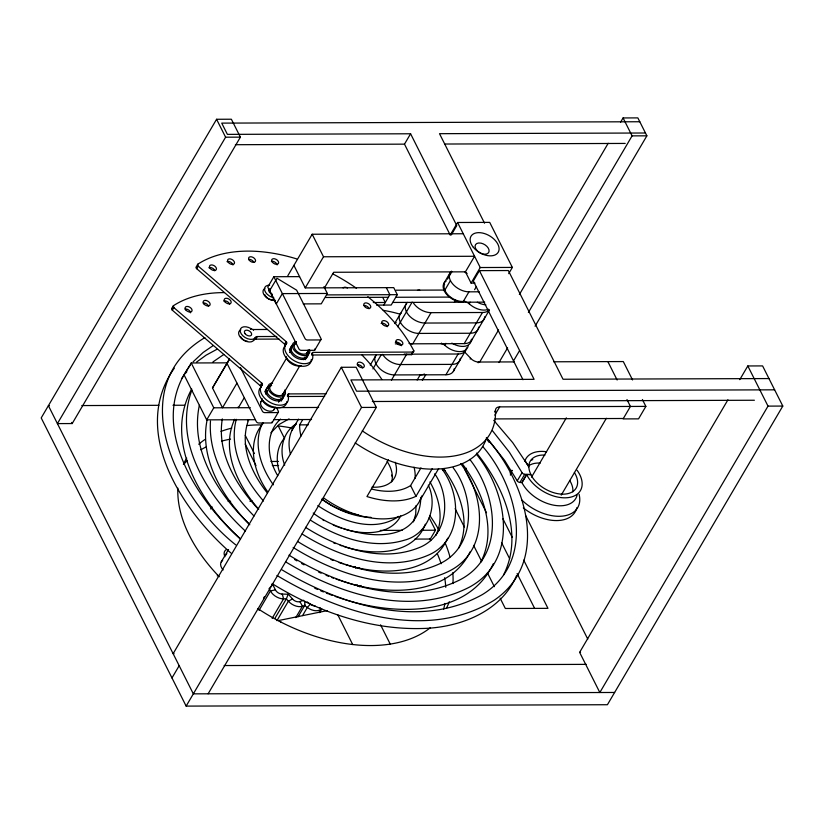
<?xml version="1.0" encoding="UTF-8"?>
<svg xmlns="http://www.w3.org/2000/svg" width="824" height="824" viewBox="0 0 824 824"><rect width="100%" height="100%" fill="white"/><g stroke="black" fill="none" stroke-linecap="round" stroke-linejoin="round"><path stroke-width="1.24" d="M304.859 604.311L304.715 601.19M210.47 421.054C208.081 457.547 229.402 490.877 253.988 515.979M222.315 418.891C216.763 452.479 235.623 484.625 257.634 508.429M207.061 420.168C199.243 459.782 223.047 497.717 249.806 524.775M199.357 405.284C189.819 450.306 217.804 493.401 248.663 523.549M236.282 419.323C228.413 449.08 244.398 479.156 263.515 501.033M271.59 584.432L272.837 584.731L275.515 590.066A5.428 3.358 30.4 0 0 282.076 594.042L288.081 594.269M287.895 594.804L286.515 598.554M425.318 524.198C413.185 556.303 370.656 555.592 343.351 546.343M248.704 419.746C238.888 445.197 251.382 473.007 267.337 492.989M191.868 390.03C172.649 442.467 208.07 496.409 245.284 531.006M447.71 538.216C430.468 576.347 379.411 575.451 345.287 564.533M413.452 521.87L415.708 514.135L416.027 505.709M516.596 575.43C501.25 611.944 459.411 627.723 422.259 628.496C369.08 630.01 316.983 611.326 272.188 583.67M493.38 563.616C467.455 618.206 393.821 615.013 344.875 599.615M470.247 551.627C448.184 596.772 387.239 595.433 345.915 582.331M234.665 419.231C220.286 450.429 237.817 485.583 258.715 509.201M435.803 535.538C444.218 518.275 439.099 497.799 429.932 481.937M458.597 548.248C471.256 521.932 459.844 491.238 443.796 469.113M262.805 422.691C252.381 443.096 260.93 467.383 273.352 484.842M503.505 575.028C524.208 534.004 503.33 485.985 476.643 453.076M400.773 515.906C390.133 535.981 362.364 534.786 343.752 528.874M480.67 562.38C497.511 529.678 482.596 490.847 462.099 463.5M191.704 388.979C162.905 442.148 201.087 503.145 240.484 539.174M216.578 119.274L225.601 137.196L57.412 423.598L72.203 423.557L240.392 137.155L231.369 119.222L216.578 119.274L41.2 417.933L186.142 706.106L607.422 704.726L782.8 406.067L762.602 365.908L747.811 365.959L739.777 379.648M286.917 401.546A15.316 9.466 30.4 0 1 268.943 405.192A15.316 9.466 30.4 0 1 260.703 387.507A1.916 1.184 30.4 0 0 260.219 385.673L172.319 310.195A1.916 1.184 30.4 0 1 171.958 308.269L173.483 305.673A137.814 85.222 30.4 0 1 224.313 292.613M296.692 258.901A137.814 85.222 30.4 0 0 197.853 264.164L196.328 266.76A1.916 1.184 30.4 0 0 196.689 268.696L284.589 344.164A1.916 1.184 30.4 0 1 285.073 346.008A15.316 9.466 30.4 0 0 293.715 363.899A15.316 9.466 30.4 0 0 311.307 359.429M172.319 310.195L173.843 307.609A1.916 1.184 30.4 0 1 173.483 305.673M196.689 268.696L198.213 266.101A1.916 1.184 30.4 0 1 197.853 264.164M227.342 362.848L191.23 362.972L184.143 375.023L206.7 419.859L255.461 419.704M299.565 276.637L273.856 276.72L267.759 287.092L276.256 303.984L282.354 293.612L327.344 293.457L323.945 286.711M236.962 383.139L222.49 407.777L212.499 387.929L229.412 359.13M314.861 348.902A1.916 1.184 30.4 0 1 313.965 350.313L301.275 350.354A1.916 1.184 30.4 0 1 298.957 348.954L269.633 290.645L276.998 278.275L296.64 290.172L320.958 338.53A1.916 1.184 30.4 0 1 320.062 339.941L307.362 339.982A1.916 1.184 30.4 0 1 305.045 338.582L273.856 276.72M229.463 359.213L212.499 387.929M250.558 329.466L251.032 328.663A3.832 2.369 30.4 0 0 253.792 329.518L267.367 329.476M253.318 330.331L253.792 329.518M287.813 275.752L312.183 234.243L463.243 233.748M206.7 419.859L213.777 407.808L191.23 362.972M240.845 329.785A8.611 5.325 30.4 0 0 242.287 339.22A8.611 5.325 30.4 0 0 253.926 340.024L255.45 337.428A3.832 2.369 30.4 0 1 257.325 336.553L276.72 336.491M253.926 340.024A3.832 2.369 30.4 0 1 255.811 339.148L257.325 336.553M376.537 305.096L391.194 305.045L397.292 294.673L393.748 287.638L305.23 287.895L323.513 256.769L312.183 234.243M244.058 398.085L238.393 407.726L238.085 407.108M260.219 385.673L261.733 383.078L173.843 307.609M284.589 344.164L286.113 341.569L198.213 266.101M260.703 387.507L262.228 384.921A1.916 1.184 30.4 0 0 261.733 383.078M285.073 346.008L286.598 343.412A1.916 1.184 30.4 0 0 286.113 341.569M450.1 234.819L404.491 144.148L410.589 133.776L227.393 134.374L221.728 123.116L639.805 121.746M324.512 287.834L333.658 272.27L465.426 271.838L474.562 256.274L323.513 256.769M261.002 401.669L262.29 399.475M265.493 394.016L267.419 390.741M269.345 387.465L286.659 357.977M289.873 352.507L291.15 350.324M293.715 345.956L296.279 341.589M327.344 293.457L321.257 303.84L303.253 303.901M210.717 509.005L212.015 506.801M274.104 409.6L275.381 407.417M278.594 401.947L279.872 399.764M282.436 395.396L299.761 365.908M291.943 346.214A9.569 5.923 30.4 0 0 292.262 354.681A9.569 5.923 30.4 0 0 303.551 359.398L304.89 357.163M306.816 353.887L309.381 349.52M287.339 395.973L287.813 395.17A1.916 1.184 30.4 0 1 288.781 393.913L326.17 393.79M311.709 354.474L312.183 353.661A1.916 1.184 30.4 0 1 313.151 352.404L412.865 352.075A1.916 1.184 30.4 0 0 413.751 350.643A137.814 85.222 30.4 0 0 367.813 296.743M287.638 395.86L288.781 393.913M311.915 354.516L313.151 352.404M272.239 422.537L278.337 412.165M314.892 349.901L320.989 339.529M292.087 430.097L298.525 419.138M300.987 436.03A73.017 45.155 30.4 0 1 299.648 424.875L302.717 419.632M225.9 555.077L226.847 553.46M217.268 575.914L217.721 575.152M208.122 693.798L376.311 407.396L356.112 367.236L341.321 367.288L173.133 653.689L174.06 653.689M383.778 305.076L389.865 294.693L386.332 287.658M171.979 677.956L179.179 665.699M370.254 365.073L375.734 355.741M394.624 323.575L406.201 303.86M450.264 234.943L457.577 222.49L489.714 222.387L512.363 267.429L508.707 273.65M451.284 234.933L456.764 225.591L410.589 133.776M372.932 368.905L381.306 354.629M397.683 326.747L412.154 302.099M186.142 706.106L361.52 407.447L341.321 367.288M444.105 283.013L450.192 272.641M447.473 279.171L451.943 271.559M391.452 380.122L406.685 354.176L458.103 354.011A15.316 9.466 30.4 0 0 466.456 347.882M489.312 309.958A15.316 9.466 30.4 0 1 482.473 312.502L431.055 312.667L412.773 343.804A15.316 9.466 30.4 0 1 409.013 343.381M263.515 598.245L264.463 596.617M444.342 290.996L450.429 280.613M259.024 610.399L270.457 590.942L274.238 590.108A22.33 12.679 -26.7 0 1 275.515 590.066M311.627 355L411.341 354.67L412.865 352.075M412.989 351.941L413.751 350.643M454.395 302.253L455.61 300.173M272.147 618.35L283.569 598.894L282.601 595.175A22.33 12.133 89.8 0 0 282.076 594.042M474.943 283.085L471.091 283.096L480.227 267.532L457.577 222.49M274.928 618.34L286.35 598.883L288.369 601.201A10.846 6.705 30.4 0 0 302.418 606.279L304.684 605.516L307.311 607.484A10.846 6.705 30.4 0 0 320.917 609.204L321.679 608.483M768.967 378.566L563.019 379.246L508.346 270.54L479.424 270.632L473.326 281.005L522.982 379.74M417.16 380.039L420.209 374.848A15.316 9.466 30.4 0 0 424.535 374.044M479.238 291.799L468.949 291.83L462.861 302.212A15.316 9.466 30.4 0 1 446.042 293.653A15.316 9.466 30.4 0 1 446.258 280.963M276.946 620.647L288.369 601.201L291.552 599.46A22.33 8.312 -41.2 0 1 292.592 599.089A5.428 3.358 30.4 0 0 299.617 601.623A22.33 15.45 71.4 0 1 300.513 602.704L302.459 606.186L295.754 617.629M441.51 343.072L441.128 343.721A3.832 2.369 30.4 0 1 444.795 345.277A15.584 9.63 30.4 0 0 459.483 351.611A15.584 9.63 30.4 0 0 468.207 345.575M465.694 301.893L465.509 302.212A3.832 2.369 30.4 0 1 469.175 303.768A15.584 9.63 30.4 0 0 488.632 309.237M474.583 289.698L476.488 286.433M422.764 379.823L425.812 374.632M444.795 345.277L445.938 343.33M469.175 303.768L470.123 302.151M388.485 459.854L366.948 496.542A73.017 45.155 30.4 0 0 415.996 496.295L432.188 468.712M298.02 616.867L304.684 605.516M302.552 615.59L307.362 607.391L309.618 604.94A22.33 3.131 -53.2 0 1 310.329 604.26A5.428 3.358 30.4 0 0 315.056 605.887M376.331 354.959A15.316 9.466 30.4 0 0 378.607 367.473A15.316 9.466 30.4 0 0 394.49 374.93L445.918 374.766L458.103 354.011M410.743 343.824L464.2 343.629L482.473 312.502M453.344 371.439L465.539 350.684M471.627 340.302L489.302 310.215M319.012 612.448L320.948 609.111L320.021 607.649M319.588 612.634L321.494 609.389M470.164 359.037L470.607 358.286A100.734 62.294 30.4 0 0 464.108 351.57M478.126 362.787L478.569 362.035L514.361 361.911M479.805 361.911L498.582 329.93M519.378 294.529L608.194 143.283M620.596 122.158L623.078 117.945L637.858 117.894L646.881 135.826L535.075 326.222M371.809 489.096A59.925 37.059 30.4 0 0 410.589 485.552L420.961 467.898M498.973 362.55L507.605 347.862M528.39 312.461L632.09 135.867L623.078 117.945M420.003 500.333L438.667 468.557M513.517 360.912L519.604 350.54M494.596 411.928L495.482 410.424A7.653 4.738 30.4 0 1 499.674 406.881L645.861 406.397L642.39 399.496M494.812 415.162L499.674 406.881M466.353 468.228L465.158 470.277L486.51 512.734M429.17 517.699L435.474 530.223L430.293 539.04L414.894 539.092M524.734 461.131L525.032 460.626A31.569 19.518 30.4 0 1 546.539 451.758M522.395 482.565L519.923 482.462A2.297 1.421 30.4 0 1 517.266 480.845L522.066 472.667L509.366 452.191L492.484 430.767M519.923 482.462L524.723 474.294L530.914 474.542A26.605 16.449 30.4 0 1 528.854 466.724L512.744 442.684L493.741 420.353M521.901 482.473L526.587 474.49L530.841 474.655A26.605 16.449 30.4 0 0 564.172 494.143A26.605 16.449 30.4 0 0 574.39 472.492M531.531 477.137L566.346 417.861M561.226 495.131L606.351 418.293M645.861 406.397L638.549 418.86L623.119 418.901L630.432 406.448L626.961 399.547M747.811 365.959L768.009 406.119L599.831 692.521L579.633 652.361L727.932 399.815M221.244 561.886L228.547 549.526M269.633 290.645L270.19 289.77M228.248 361.283L226.971 363.281L256.305 421.589A1.916 1.184 30.4 0 0 258.612 423L271.312 422.959A1.916 1.184 30.4 0 0 272.208 421.538M247.54 420.817L248.271 419.694M181.465 378.803L184.051 375.167M270.911 432.775L279.089 424.463L289.07 418.88M174.307 368.204C129.832 431.24 181.97 510.437 231.008 553.079M190.22 365.228C146.93 423.402 194.897 498.602 240.557 538.886M185.421 373.406L186.852 371.676M284.476 438.131C276.328 447.391 275.669 461.049 279.583 472.286M263.309 423.114C246.026 442.797 253.802 472.399 267.646 491.691M269.85 587.739L270.437 587.11M193.125 361.808L203.168 352.445L212.963 345.75M270.674 586.863L272.837 584.731M280.562 419.066C264.442 433.568 267.398 458.752 277.75 475.706M196.565 362.076L206.103 355.175L216.867 349.335M398.795 516.36C373.921 533.427 340.549 520.974 317.858 505.606M212.942 361.942L223.829 354.464M296.115 423.948C282.313 432.291 278.965 450.862 284.713 465.107M204.867 337.613C121.025 387.836 177.634 499.241 235.808 544.911M299.617 601.623L303.644 600.274M327.334 610.615L278.193 620.616L282.096 622.676A150.04 92.782 30.4 0 0 430.386 627.692M352.693 644.533L337.778 614.797M645.46 133.004L439.511 133.684L484.533 223.201M225.601 137.196L240.392 137.155M632.09 135.867L646.881 135.826M235.396 144.705L404.491 144.148M445.001 144.025L625.21 143.428M480.227 267.532L512.363 267.429M396.076 290.213L444.909 290.058M327.2 294.899L397.292 294.673M325.676 297.495L388.341 297.289M395.767 297.268L449.729 297.093M373.241 302.521L385.292 302.48L382.769 297.454M392.718 302.449L484.718 302.14M255.811 339.148L279.079 339.076M395.324 343.876L399.187 343.855M553.615 361.788L623.304 361.561L632.564 379.957M774.632 389.824L356.565 391.194L350.9 379.936L534.096 379.339L479.424 270.632M288.503 396.498L324.646 396.385M372.335 401.504L754.393 400.248M49.316 405.666L48.4 405.676L193.331 693.849L614.611 692.469M81.792 405.562L158.857 405.315M172.988 405.264L184.545 405.233M213.777 407.808L250.352 407.695M275.947 407.602L318.62 407.468M361.52 407.447L376.311 407.396M768.009 406.119L782.8 406.067M273.753 419.643L311.544 419.519M494.936 418.922L623.356 418.499M299.648 424.875L308.32 424.844M270.952 461.471L278.491 461.44M272.322 465.539L278.605 465.519M442.581 470.349L445.094 470.339M228.083 501.25L230.648 501.239M249.899 501.177L252.463 501.167M380.286 530.409L402.102 530.337M421.352 530.275L435.474 530.223M286.35 598.883L283.569 598.894A10.846 6.705 30.4 0 1 270.457 590.942L269.036 588.47M579.633 652.361L580.549 652.361M224.128 665.545L586.327 664.371M358.492 514.887C345.235 512.755 332.711 507.059 321.844 499.262M343.433 581.569L345.081 582.074M343.907 599.316L335.131 596.391M343.248 563.904L339.158 562.565M340.951 580.766L342.599 581.301M340.147 545.292L341.744 545.828M338.468 579.931L340.116 580.487M341.435 528.143L339.097 527.339M335.986 579.066L337.634 579.643M329.291 594.238L332.206 595.33M331.835 577.542L333.493 578.17M336.769 526.464L337.933 526.907M333.73 542.944L335.337 543.572M326.376 593.105L328.312 593.867M330.98 559.548L333.02 560.341M326.047 575.265L328.529 576.264M335.595 526.011L333.277 525.043M320.546 590.726L323.451 591.941M314.747 588.192L317.642 589.479M318.651 572.083L321.113 573.174M281.118 622.161L280.387 621.78M301.666 563.564L304.056 564.873M322.957 519.975L324.079 520.593M294.57 559.486L296.928 560.876M281.911 569.796C340.075 604.785 418.942 630.185 482.473 594.516C536.805 561.299 517.565 486.551 482.679 446.464M276.977 575.492C339.632 613.138 427.254 642.04 494.678 599.913C551.483 560.577 525.228 480.516 486.562 438.337M285.712 561.896C339.045 594.3 410.599 617.701 469.721 586.987C519.913 559.352 507.1 491.537 476.365 454.168M297.546 541.44C338.355 566.758 392.09 584.875 438.512 564.296C476.293 547.61 475.067 496.8 453.138 467.713M288.977 555.149C338.448 585.524 404.584 607.432 459.926 579.849C506.008 555.87 497.181 494.225 469.793 459.38M302.058 533.973C338.582 556.828 386.662 573.226 428.428 555.108C462.192 540.606 461.728 495.368 442.251 469.35M293.159 547.476C337.881 575.224 397.127 595.124 447.803 571.784C490.383 551.812 485.223 495.821 460.709 463.654M305.508 527.339C338.077 548.032 380.575 562.813 418.334 547.95C448.297 536.733 451.161 497.438 434.732 473.769M310.493 520.171C337.675 537.609 372.149 549.814 404.306 540.235C427.811 534.343 438.389 506.286 428.315 485.161M313.213 513.022C341.733 535.651 419.375 553.471 420.827 497.542M307.094 601.839L307.805 602.375M308.166 602.653L310.329 604.26M288.163 594.022L292.592 599.089M487.695 438.935L504.566 460.358L517.266 480.845M357.08 584.649L357.997 586.07M525.032 460.626L526.938 463.727M527.175 464.118L528.781 466.837A26.605 16.449 30.4 0 1 544.942 455.085M391.513 475.098L392.636 477.055M607.875 361.612L617.135 380.008M465.426 271.838L471.091 283.096M486.387 437.513L488.694 442.097M525.568 515.412L587.78 639.125M502.939 518.842L512.178 537.197M523.724 560.145L547.96 608.349L505.328 608.483L500.127 598.152M501.517 542.573L509.593 558.631M517.101 573.556L534.416 607.978M455.116 508.645L464.345 527.01M473.584 545.375L481.659 561.432M487.437 572.907L494.359 586.678M410.589 485.552L415.996 496.295M293.9 265.38L305.23 287.895M276.782 408.137L278.306 411.166A1.916 1.184 30.4 0 1 277.4 412.577L264.71 412.618A1.916 1.184 30.4 0 1 262.392 411.217L240.402 367.483M380.554 624.829L390.246 644.1M284.568 438.512L278.244 425.936A150.04 92.782 30.4 0 1 291.943 428.047M245.274 435.422L254.41 453.571M245.161 444.043L255.996 465.591M71.636 422.434L72.203 423.557M467.105 273.444A14.358 8.879 30.4 0 1 464.602 271.693M464.942 301.254A14.358 8.879 30.4 0 1 449.543 296.372A14.358 8.879 30.4 0 1 444.61 284.064M171.958 308.269A137.814 85.222 30.4 0 1 173.885 307.053M362.055 355.093A137.814 85.222 30.4 0 1 381.883 379.473M287.813 395.17A15.316 9.466 30.4 0 1 272.888 403.729A15.316 9.466 30.4 0 1 262.228 384.921M247.54 341.311A5.943 3.677 30.4 0 1 240.587 336.625M265.071 391.101A9.569 5.923 30.4 0 1 266.636 390.02M281.581 398.466A9.569 5.923 30.4 0 1 281.355 400.969M282.447 393.934A9.569 5.923 30.4 0 1 278.43 400.979A9.569 5.923 30.4 0 1 266.863 394.84A9.569 5.923 30.4 0 1 269.469 387.043M357.225 364.774A3.832 2.369 30.4 0 1 362.714 367.957M184.937 309.093A3.832 2.369 30.4 0 1 188.542 309.958A3.832 2.369 30.4 0 1 190.571 312.821M203.075 303.005A3.832 2.369 30.4 0 1 208.534 306.219M223.665 301.038A3.832 2.369 30.4 0 1 227.27 301.563A3.832 2.369 30.4 0 1 229.638 304.417M484.739 316.756A15.316 9.466 30.4 0 1 476.385 322.884L424.957 323.049A15.316 9.466 30.4 0 1 408.591 315.046A15.316 9.466 30.4 0 1 407.519 302.387M401.432 312.76A15.316 9.466 30.4 0 0 402.503 325.418A15.316 9.466 30.4 0 0 418.87 333.421L470.288 333.257A15.316 9.466 30.4 0 0 478.651 327.128M412.227 353.238A1.916 1.184 30.4 0 1 411.341 354.67M332.536 273.743A137.814 85.222 30.4 0 1 356.504 288.297M312.183 353.661A15.316 9.466 30.4 0 1 297.258 362.22A15.316 9.466 30.4 0 1 286.598 343.412M273.321 299.709A5.943 3.677 30.4 0 1 264.813 294.714M289.451 349.592A9.569 5.923 30.4 0 1 291.006 348.511M305.962 356.957A9.569 5.923 30.4 0 1 305.92 358.873M306.816 352.425A9.569 5.923 30.4 0 1 303.551 359.398M271.395 261.393A3.832 2.369 30.4 0 1 274.928 262.135A3.832 2.369 30.4 0 1 277.101 264.926M343.134 287.947A3.832 2.369 30.4 0 1 347.481 287.957M363.878 305.508A3.832 2.369 30.4 0 1 369.142 308.732M381.121 323.42A3.832 2.369 30.4 0 1 384.726 323.873A3.832 2.369 30.4 0 1 387.156 326.737M395.335 342.382A3.832 2.369 30.4 0 1 398.94 342.887A3.832 2.369 30.4 0 1 401.329 345.74M208.833 267.748A3.832 2.369 30.4 0 1 212.273 268.078A3.832 2.369 30.4 0 1 214.837 270.756M226.971 261.651A3.832 2.369 30.4 0 1 230.576 262.135A3.832 2.369 30.4 0 1 232.976 264.988M248.56 259.385A3.832 2.369 30.4 0 1 253.864 262.392M460.369 358.265A15.316 9.466 30.4 0 1 452.005 364.383L400.588 364.558A15.316 9.466 30.4 0 1 382.624 354.351M454.271 368.637A15.316 9.466 30.4 0 1 445.918 374.766M422.465 379.102A15.316 9.466 30.4 0 1 422.31 380.091M468.949 291.83A15.316 9.466 30.4 0 1 452.582 283.827A15.316 9.466 30.4 0 1 451.511 271.168M431.055 312.667A15.316 9.466 30.4 0 1 413.092 302.47M417.48 290.347A15.316 9.466 30.4 0 1 419.725 290.151M406.685 354.176A15.316 9.466 30.4 0 1 404.244 354.001M395.335 323.142A15.316 9.466 30.4 0 1 396.179 322.555M472.389 338.499A15.316 9.466 30.4 0 1 464.2 343.629M471.307 339.498A15.584 9.63 30.4 0 1 451.84 343.103M255.45 337.428A8.611 5.325 30.4 0 1 245.212 337.582A8.611 5.325 30.4 0 1 240.68 328.57A8.611 5.325 30.4 0 1 251.032 328.663M272.373 294.219A3.966 2.451 30.4 0 1 268.995 291.418A3.966 2.451 30.4 0 1 269.963 288.791M485.872 304.87A15.584 9.63 30.4 0 1 477.364 302.243M275.504 300.338A8.611 5.325 30.4 0 1 265.081 296.238A8.611 5.325 30.4 0 1 264.844 288.462M273.774 297.711A8.611 5.325 30.4 0 1 264.772 290.635A8.611 5.325 30.4 0 1 269.644 285.228M274.567 407.684A7.653 4.738 30.4 0 1 265.009 409.631A7.653 4.738 30.4 0 1 262.557 400.402M289.543 350.179A9.569 5.923 30.4 0 1 291.325 349.469M304.952 357.317A9.569 5.923 30.4 0 1 305.241 359.686M289.945 352.373A7.653 4.738 30.4 0 1 291.253 351.23M303.5 359.017A7.653 4.738 30.4 0 1 303.335 359.697M301.1 365.516A9.569 5.923 30.4 0 1 291.799 363.93A9.569 5.923 30.4 0 1 286.206 356.504M309.669 350.025A9.569 5.923 30.4 0 1 303.829 355.566A9.569 5.923 30.4 0 1 293.117 348.748A9.569 5.923 30.4 0 1 296.424 341.599M308.032 350.128A7.653 4.738 30.4 0 1 298.762 352.693A7.653 4.738 30.4 0 1 296.166 343.289M307.816 351.632A9.569 5.923 30.4 0 1 303.273 358.193A9.569 5.923 30.4 0 1 291.984 352.013A9.569 5.923 30.4 0 1 294.374 344.278M284.723 390.04A9.569 5.923 30.4 0 1 280.418 397.106A9.569 5.923 30.4 0 1 268.84 390.432A9.569 5.923 30.4 0 1 272.589 383.047M283.703 392.018A7.653 4.738 30.4 0 1 274.382 394.202A7.653 4.738 30.4 0 1 271.446 384.952M283.435 393.141A9.569 5.923 30.4 0 1 278.327 399.692A9.569 5.923 30.4 0 1 267.048 392.523A9.569 5.923 30.4 0 1 271.632 385.622M269.046 388.166A7.653 4.738 30.4 0 1 269.314 387.939M264.803 391.946A9.569 5.923 30.4 0 1 266.955 390.978M280.582 398.826A9.569 5.923 30.4 0 1 280.902 400.752M265.771 393.604A7.653 4.738 30.4 0 1 266.554 392.914M279.089 399.413A7.653 4.738 30.4 0 1 278.667 401.813M275.762 407.313A9.569 5.923 30.4 0 1 261.888 398.486M486.222 438.852A100.734 62.294 30.4 0 1 355.175 442.9M495.482 410.424A100.734 62.294 30.4 0 1 362.251 430.849M383.263 310.36A100.734 62.294 30.4 0 1 399.794 314.119M478.569 362.035A7.653 4.738 30.4 0 1 470.607 358.286M577.078 495.214A31.569 19.518 30.4 0 1 552.131 504.854A31.569 19.518 30.4 0 1 522.004 482.668L526.691 474.696A31.569 19.518 30.4 0 0 567.242 497.717A31.569 19.518 30.4 0 0 577.13 470.298M531.47 459.916A31.569 19.518 30.4 0 1 532.778 459.679M524.723 474.294A2.297 1.421 30.4 0 1 522.066 472.667M529.09 465.498A26.605 16.449 30.4 0 1 540.256 463.057M569.703 480.474A26.605 16.449 30.4 0 1 572.835 491.866M579.076 494.266A37.883 23.422 30.4 0 1 562.349 516.133A37.883 23.422 30.4 0 1 521.911 500.106M510.396 475.191A37.883 23.422 30.4 0 1 511.817 470.277M576.841 507.697A37.883 23.422 30.4 0 1 523.333 507.872M510.118 473.1A37.883 23.422 30.4 0 1 512.24 470.483M278.306 620.719A150.04 92.782 30.4 0 1 257.644 608.503M219.266 576.769A150.04 92.782 30.4 0 1 177.85 488.138M183.412 464.324A150.04 92.782 30.4 0 1 186.718 458.144M198.708 444.239A150.04 92.782 30.4 0 1 205.135 439.388M220.976 431.405A150.04 92.782 30.4 0 1 231.76 428.119M247.148 425.534A150.04 92.782 30.4 0 1 260.909 424.896M429.901 515.731A150.04 92.782 30.4 0 1 439.161 530.553M445.001 542.604A150.04 92.782 30.4 0 1 449.986 557.003M452.798 572.67A150.04 92.782 30.4 0 1 452.963 583.619M449.276 601.736A150.04 92.782 30.4 0 1 446.433 608.266M184.246 463.84A150.04 92.782 30.4 0 1 187.336 460.41M200.871 449.791A150.04 92.782 30.4 0 1 205.948 447.03M221.491 441.17A150.04 92.782 30.4 0 1 230.565 439.099M429.5 538.484A150.04 92.782 30.4 0 1 430.756 540.647M437.338 553.759A150.04 92.782 30.4 0 1 441.139 563.719M444.661 577.706A150.04 92.782 30.4 0 1 445.763 587.306M444.898 603.405A150.04 92.782 30.4 0 1 443.549 609.41M361.087 585.473A10.846 6.705 30.4 0 1 359.655 586.884M359.429 567.612A10.846 6.705 30.4 0 1 359.738 568.426M304.818 604.394A1.885 0.639 -76.2 0 1 304.787 605.197M355.278 566.541A5.428 3.358 30.4 0 1 355.597 568.127M224.952 556.705A10.846 6.705 30.4 0 1 226.312 549.598M223.119 569.961A10.846 6.705 30.4 0 1 222.665 560.475M370.965 517.338A59.678 36.905 30.4 0 1 322.071 499.097M414.029 467.167A59.925 37.059 30.4 0 1 415.049 478.538M395.19 462.264A39.552 24.463 30.4 0 1 372.015 487.128M387.105 461.378A39.552 24.463 30.4 0 1 391.616 481.865M421.713 495.955A73.017 45.155 30.4 0 1 323.451 497.768M290.46 454.22A73.017 45.155 30.4 0 1 295.929 424.247M476.602 250.063A7.653 4.738 30.4 0 0 488.622 252.556A7.653 4.738 30.4 0 0 481 243.142A7.653 4.738 30.4 0 0 476.602 250.063M473.326 247.303A15.79 9.764 30.4 0 0 498.118 252.432A15.79 9.764 30.4 0 0 482.411 233.027A15.79 9.764 30.4 0 0 473.326 247.303M358.11 365.681A3.832 2.369 30.4 0 0 364.115 366.896A3.832 2.369 30.4 0 0 360.284 362.2A3.832 2.369 30.4 0 0 358.11 365.681M185.874 309.999A3.832 2.369 30.4 0 0 191.868 311.194A3.832 2.369 30.4 0 0 188.016 306.507A3.832 2.369 30.4 0 0 185.874 309.999M203.919 303.912A3.832 2.369 30.4 0 0 209.935 305.137A3.832 2.369 30.4 0 0 206.113 300.441A3.832 2.369 30.4 0 0 203.919 303.912M224.952 301.8A3.832 2.369 30.4 0 0 230.957 303.047A3.832 2.369 30.4 0 0 227.146 298.339A3.832 2.369 30.4 0 0 224.952 301.8M272.383 262.238A3.832 2.369 30.4 0 0 278.399 263.505A3.832 2.369 30.4 0 0 274.608 258.788A3.832 2.369 30.4 0 0 272.383 262.238M364.568 306.487A3.832 2.369 30.4 0 0 370.563 307.651A3.832 2.369 30.4 0 0 366.68 302.964A3.832 2.369 30.4 0 0 364.568 306.487M382.491 324.172A3.832 2.369 30.4 0 0 388.495 325.387A3.832 2.369 30.4 0 0 384.654 320.691A3.832 2.369 30.4 0 0 382.491 324.172M396.643 343.134A3.832 2.369 30.4 0 0 402.648 344.381A3.832 2.369 30.4 0 0 398.837 339.673A3.832 2.369 30.4 0 0 396.643 343.134M210.244 268.49A3.832 2.369 30.4 0 0 216.249 269.685A3.832 2.369 30.4 0 0 212.386 264.998A3.832 2.369 30.4 0 0 210.244 268.49M228.3 262.403A3.832 2.369 30.4 0 0 234.304 263.628A3.832 2.369 30.4 0 0 230.483 258.932A3.832 2.369 30.4 0 0 228.3 262.403M249.322 260.291A3.832 2.369 30.4 0 0 255.337 261.538A3.832 2.369 30.4 0 0 251.526 256.831A3.832 2.369 30.4 0 0 249.322 260.291M245.088 333.699A3.966 2.451 30.4 0 0 251.351 335.203A3.966 2.451 30.4 0 0 247.633 330.28A3.966 2.451 30.4 0 0 245.088 333.699"/></g></svg>
